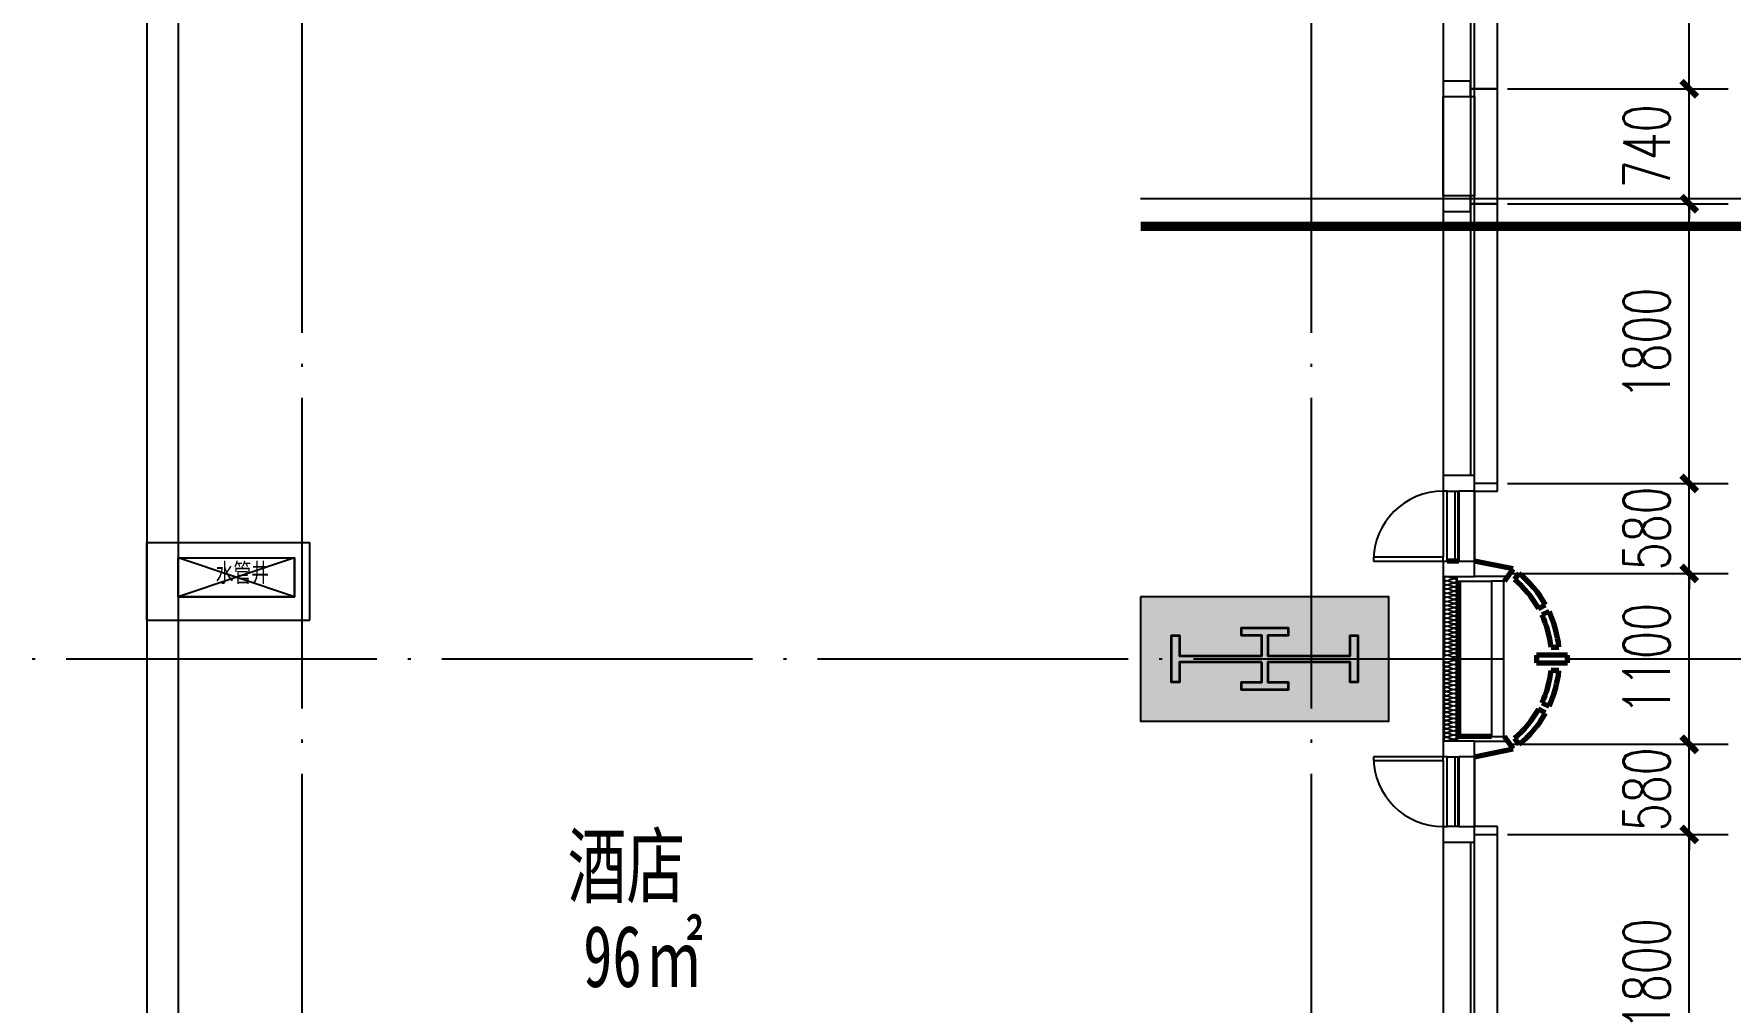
# Model space of a CAD drawing. Header units: millimetres. Extents: x 11476074 to 24729458, y -1239991 to 2813188.
# Drawn here: x 12596069 to 12606994, y 380104 to 386337 of the extents above; entities that cross this region are included whole.
import ezdxf

# ---------------------------------------------------------------- set-up
doc = ezdxf.new("R2010")
doc.units = ezdxf.units.MM
doc.header["$LTSCALE"] = 1000
doc.linetypes.add('DOTE', pattern=[2.42, 2, -0.2, 0.02, -0.2])
for name, color, linetype in [('A-ANNO-DIMS', 3, 'Continuous'), ('A-ANNO-IDEN', 3, 'Continuous'), ('A-ANNO-TEXT', 7, 'Continuous'), ('A-AXIS', 18, 'DOTE'), ('A-DETL-0001', 1, 'Continuous'), ('A-GLAZ', 4, 'Continuous'), ('A-WALL', 5, 'Continuous'), ('CURTWALL', 4, 'Continuous'), ('G-RCZ-CONLine', 5, 'Continuous'), ('GZDI-J建筑-楼板开洞', 251, 'Continuous'), ('GZDI1228', 20, 'Continuous'), ('PUB_HATCH', 8, 'Continuous'), ('排水沟', 133, 'Continuous')]:
    doc.layers.add(name, color=color, linetype=linetype)
for name, color, linetype, lineweight in [('A-GENM', 2, 'Continuous', 70), ('A-GENM-PROJ', 2, 'Continuous', 25), ('A-GLAZ-PROJ', 2, 'Continuous', 25), ('钢柱', 51, 'Continuous', 35)]:
    doc.layers.add(name, color=color, linetype=linetype, lineweight=lineweight)
doc.styles.add('_TCH_DIM_T3', font='SIMPLEX', dxfattribs={"width": 0.705882, "bigfont": 'GBCBIG'})
doc.styles.add('CCD_DIM', font='ARCHS.SHX', dxfattribs={"width": 0.7})
doc.styles.add('TITXV', font='', dxfattribs={"width": 0.7})
doc.styles.get('TITXV').set_extended_font_data('SimSun')
doc.dimstyles.new('_TCH_ARCH&&100', dxfattribs={"dimtxt": 297.5, "dimasz": 100, "dimexe": 250, "dimexo": 300, "dimgap": 126.25, "dimtad": 1, "dimdec": 0, "dimzin": 0, "dimdsep": 46, "dimtxsty": '_TCH_DIM_T3', "dimblk": 'ARCHTICK', "dimcen": 0.09, "dimclrt": 7, "dimazin": 2, "dimtfac": 1, "dimtdec": 0, "dimtix": 1, "dimtmove": 2, "dimatfit": 3, "dimfxl": 0, "dimtolj": 1, "dimtzin": 0, "dimarcsym": 0})

# ---------------------------------------------------------------- blocks, each defined once
blk = doc.blocks.new('_ArchTick')
at = {"color": 0, "linetype": 'ByBlock', "const_width": 0.4}
blk.add_lwpolyline([(-0.5, -0.5), (0.5, 0.5)], dxfattribs=at)
blk = doc.blocks.new('*D5838')
at = {"layer": 'A-ANNO-DIMS', "color": 0, "lineweight": -2, "transparency": 16777216}
for p, q in [((12605840, 683589), (12607261, 683589)), ((12607011, 681789), (12607011, 683589)), ((12605840, 681789), (12607261, 681789))]:
    blk.add_line(p, q, dxfattribs=at)
at = {"layer": 'Defpoints', "color": 0, "transparency": 16777216}
for p in [(12605540, 683589), (12607011, 683589), (12605540, 681789)]:
    blk.add_point(p, dxfattribs=at)
at = {"layer": 'A-ANNO-DIMS', "color": 0, "lineweight": -2, "transparency": 16777216, "xscale": 100, "yscale": 100, "zscale": 100}
for p, rotation in [((12607011, 683589), 90), ((12607011, 681789), 270)]:
    blk.add_blockref('_ArchTick', p, dxfattribs=dict(at, rotation=rotation))
at = {"layer": 'A-ANNO-DIMS', "color": 7, "transparency": 16777216, "insert": (12606736, 682689), "char_height": 297.5, "attachment_point": 5, "rotation": 90, "style": '_TCH_DIM_T3'}
blk.add_mtext('\\A1;1800', dxfattribs=at)
blk = doc.blocks.new('*D5839')
at = {"layer": 'A-ANNO-DIMS', "color": 0, "lineweight": -2, "transparency": 16777216}
for p, q in [((12607011, 684169), (12607011, 684269)), ((12605840, 684169), (12607261, 684169)), ((12607011, 683589), (12607011, 684169)), ((12605840, 683589), (12607261, 683589)), ((12607011, 683589), (12607011, 683489))]:
    blk.add_line(p, q, dxfattribs=at)
at = {"layer": 'Defpoints', "color": 0, "transparency": 16777216}
for p in [(12605540, 684169), (12607011, 684169), (12605540, 683589)]:
    blk.add_point(p, dxfattribs=at)
at = {"layer": 'A-ANNO-DIMS', "color": 0, "lineweight": -2, "transparency": 16777216, "xscale": 100, "yscale": 100, "zscale": 100}
for p, rotation in [((12607011, 684169), 270), ((12607011, 683589), 90)]:
    blk.add_blockref('_ArchTick', p, dxfattribs=dict(at, rotation=rotation))
at = {"layer": 'A-ANNO-DIMS', "color": 7, "transparency": 16777216, "insert": (12606736, 683879), "char_height": 297.5, "attachment_point": 5, "rotation": 90, "style": '_TCH_DIM_T3'}
blk.add_mtext('\\A1;580', dxfattribs=at)
blk = doc.blocks.new('*D5840')
at = {"layer": 'A-ANNO-DIMS', "color": 0, "lineweight": -2, "transparency": 16777216}
for p, q in [((12605840, 685269), (12607261, 685269)), ((12607011, 684169), (12607011, 685269)), ((12605840, 684169), (12607261, 684169))]:
    blk.add_line(p, q, dxfattribs=at)
at = {"layer": 'Defpoints', "color": 0, "transparency": 16777216}
for p in [(12605540, 685269), (12607011, 685269), (12605540, 684169)]:
    blk.add_point(p, dxfattribs=at)
at = {"layer": 'A-ANNO-DIMS', "color": 0, "lineweight": -2, "transparency": 16777216, "xscale": 100, "yscale": 100, "zscale": 100}
for p, rotation in [((12607011, 685269), 90), ((12607011, 684169), 270)]:
    blk.add_blockref('_ArchTick', p, dxfattribs=dict(at, rotation=rotation))
at = {"layer": 'A-ANNO-DIMS', "color": 7, "transparency": 16777216, "insert": (12606736, 684719), "char_height": 297.5, "attachment_point": 5, "rotation": 90, "style": '_TCH_DIM_T3'}
blk.add_mtext('\\A1;1100', dxfattribs=at)
blk = doc.blocks.new('*D5841')
at = {"layer": 'A-ANNO-DIMS', "color": 0, "lineweight": -2, "transparency": 16777216}
for p, q in [((12607011, 685849), (12607011, 685949)), ((12605840, 685849), (12607261, 685849)), ((12607011, 685269), (12607011, 685849)), ((12605840, 685269), (12607261, 685269)), ((12607011, 685269), (12607011, 685169))]:
    blk.add_line(p, q, dxfattribs=at)
at = {"layer": 'Defpoints', "color": 0, "transparency": 16777216}
for p in [(12605540, 685849), (12607011, 685849), (12605540, 685269)]:
    blk.add_point(p, dxfattribs=at)
at = {"layer": 'A-ANNO-DIMS', "color": 0, "lineweight": -2, "transparency": 16777216, "xscale": 100, "yscale": 100, "zscale": 100}
for p, rotation in [((12607011, 685849), 270), ((12607011, 685269), 90)]:
    blk.add_blockref('_ArchTick', p, dxfattribs=dict(at, rotation=rotation))
at = {"layer": 'A-ANNO-DIMS', "color": 7, "transparency": 16777216, "insert": (12606736, 685559), "char_height": 297.5, "attachment_point": 5, "rotation": 90, "style": '_TCH_DIM_T3'}
blk.add_mtext('\\A1;580', dxfattribs=at)
blk = doc.blocks.new('*D5842')
at = {"layer": 'A-ANNO-DIMS', "color": 0, "lineweight": -2, "transparency": 16777216}
for p, q in [((12605840, 687649), (12607261, 687649)), ((12607011, 685849), (12607011, 687649)), ((12605840, 685849), (12607261, 685849))]:
    blk.add_line(p, q, dxfattribs=at)
at = {"layer": 'Defpoints', "color": 0, "transparency": 16777216}
for p in [(12605540, 687649), (12607011, 687649), (12605540, 685849)]:
    blk.add_point(p, dxfattribs=at)
at = {"layer": 'A-ANNO-DIMS', "color": 0, "lineweight": -2, "transparency": 16777216, "xscale": 100, "yscale": 100, "zscale": 100}
for p, rotation in [((12607011, 687649), 90), ((12607011, 685849), 270)]:
    blk.add_blockref('_ArchTick', p, dxfattribs=dict(at, rotation=rotation))
at = {"layer": 'A-ANNO-DIMS', "color": 7, "transparency": 16777216, "insert": (12606736, 686749), "char_height": 297.5, "attachment_point": 5, "rotation": 90, "style": '_TCH_DIM_T3'}
blk.add_mtext('\\A1;1800', dxfattribs=at)
blk = doc.blocks.new('*D5843')
at = {"layer": 'A-ANNO-DIMS', "color": 0, "lineweight": -2, "transparency": 16777216}
for p, q in [((12607011, 688389), (12607011, 688489)), ((12605840, 688389), (12607261, 688389)), ((12607011, 687649), (12607011, 688389)), ((12605840, 687649), (12607261, 687649)), ((12607011, 687649), (12607011, 687549))]:
    blk.add_line(p, q, dxfattribs=at)
at = {"layer": 'Defpoints', "color": 0, "transparency": 16777216}
for p in [(12605540, 688389), (12607011, 688389), (12605540, 687649)]:
    blk.add_point(p, dxfattribs=at)
at = {"layer": 'A-ANNO-DIMS', "color": 0, "lineweight": -2, "transparency": 16777216, "xscale": 100, "yscale": 100, "zscale": 100}
for p, rotation in [((12607011, 688389), 270), ((12607011, 687649), 90)]:
    blk.add_blockref('_ArchTick', p, dxfattribs=dict(at, rotation=rotation))
at = {"layer": 'A-ANNO-DIMS', "color": 7, "transparency": 16777216, "insert": (12606736, 688019), "char_height": 297.5, "attachment_point": 5, "rotation": 90, "style": '_TCH_DIM_T3'}
blk.add_mtext('\\A1;740', dxfattribs=at)
blk = doc.blocks.new('*D5844')
at = {"layer": 'A-ANNO-DIMS', "color": 0, "lineweight": -2, "transparency": 16777216}
for p, q in [((12605840, 690189), (12607261, 690189)), ((12607011, 688389), (12607011, 690189)), ((12605840, 688389), (12607261, 688389))]:
    blk.add_line(p, q, dxfattribs=at)
at = {"layer": 'Defpoints', "color": 0, "transparency": 16777216}
for p in [(12605540, 690189), (12607011, 690189), (12605540, 688389)]:
    blk.add_point(p, dxfattribs=at)
at = {"layer": 'A-ANNO-DIMS', "color": 0, "lineweight": -2, "transparency": 16777216, "xscale": 100, "yscale": 100, "zscale": 100}
for p, rotation in [((12607011, 690189), 90), ((12607011, 688389), 270)]:
    blk.add_blockref('_ArchTick', p, dxfattribs=dict(at, rotation=rotation))
at = {"layer": 'A-ANNO-DIMS', "color": 7, "transparency": 16777216, "insert": (12606736, 689289), "char_height": 297.5, "attachment_point": 5, "rotation": 90, "style": '_TCH_DIM_T3'}
blk.add_mtext('\\A1;1800', dxfattribs=at)
blk = doc.blocks.new('FO-Exterior Column FULL - FO-Exterior Column FULL-4205893-850_L52 HOTEL')
at = {"layer": 'A-GENM'}
for p, q in [((-500, 110), (-500, 100)), ((-500, -110), (-500, 110)), ((630, 100), (630, 175)), ((-630, 0), (-580, -249)), ((-500, 100), (500, 100)), ((580, -249), (630, 0)), ((-580, -249), (-502, -194)), ((502, -194), (580, -249)), ((-511, -258), (-550, -289)), ((550, -289), (511, -258)), ((-348, -458), (-324, -414)), ((-283, -436), (-304, -481)), ((25, -400), (-25, -400)), ((-25, -400), (-25, -600)), ((25, -600), (25, -400)), ((304, -481), (283, -436)), ((324, -414), (348, -458)), ((-75, -545), (-75, -495)), ((75, -495), (75, -545)), ((-25, -600), (25, -600))]:
    blk.add_line(p, q, dxfattribs=at)
for centre, radius, start, end in [((-505, -190), 5, 305.3214, 316.3661), ((-505, -190), 5, 349.0665, 0), ((0, 162), 711, 219.3894, 240.6554), ((0, 162), 661, 219.3893, 240.6554), ((0, 162), 661, 299.3446, 320.6107), ((0, 162), 711, 299.3446, 320.6106), ((0, 162), 661, 244.6842, 263.483), ((0, 162), 661, 276.517, 295.3158), ((0, 162), 711, 244.6842, 263.943), ((0, 162), 711, 276.057, 295.3158)]:
    blk.add_arc(centre, radius, start, end, dxfattribs=at)
blk = doc.blocks.new('FO-Vision _ Louver_updated - 150 Spacing -HOTEL 1000 SPAN-4956731-850_L52 HOTEL')
at = {"layer": 'A-GENM-PROJ'}
blk.add_line((1125, 0), (675, 0), dxfattribs=at)
at = {"layer": 'A-GLAZ'}
for p, q in [((1125, 125), (675, 125)), ((-1175, 25), (-1125, 25)), ((575, 25), (-1175, 25)), ((-1175, 25), (-1175, 0)), ((-1175, 0), (625, 0)), ((625, 0), (625, -150)), ((675, 105), (1125, 105)), ((675, -150), (675, 0)), ((625, -150), (675, -150))]:
    blk.add_line(p, q, dxfattribs=at)
at = {"layer": 'A-GLAZ-PROJ'}
for p, q in [((575, 200), (-1125, 200)), ((-1175, -150), (-1175, 0)), ((-1175, -150), (625, -150))]:
    blk.add_line(p, q, dxfattribs=at)
blk = doc.blocks.new('FO-Vision _ Louver_updated - 150 Spacing -HOTEL 1000 SPAN-4956676-850_L52 HOTEL')
at = {"layer": 'A-GENM-PROJ'}
blk.add_line((675, 0), (1125, 0), dxfattribs=at)
at = {"layer": 'A-GLAZ'}
for p, q in [((675, 150), (625, 150)), ((625, 150), (625, 0)), ((675, 0), (675, 150)), ((625, 0), (-1175, 0)), ((-1175, 0), (-1175, -25)), ((-1125, -25), (-1175, -25)), ((-1175, -25), (575, -25)), ((1125, -105), (675, -105)), ((675, -125), (1125, -125))]:
    blk.add_line(p, q, dxfattribs=at)
at = {"layer": 'A-GLAZ-PROJ'}
for p, q in [((-1175, 0), (-1175, 150)), ((625, 150), (-1175, 150)), ((-1125, -200), (575, -200))]:
    blk.add_line(p, q, dxfattribs=at)
blk = doc.blocks.new('FO-Vision Panels - 1000 spandrel-4496464-850_L52 HOTEL')
at = {"layer": 'A-GLAZ'}
for p, q in [((-370, 25), (-320, 25)), ((370, 25), (-370, 25)), ((-370, 25), (-370, 0)), ((-370, 0), (370, 0)), ((320, 25), (370, 25)), ((370, 0), (370, 25))]:
    blk.add_line(p, q, dxfattribs=at)
at = {"layer": 'A-GLAZ-PROJ'}
for p, q in [((320, 200), (-320, 200)), ((-370, -150), (-370, 0)), ((370, 0), (370, -150)), ((-370, -150), (370, -150))]:
    blk.add_line(p, q, dxfattribs=at)
blk = doc.blocks.new('GP_POLY FOSHAN_SHELL_rvt-2-200_L05-13_ 16-25')
at = {"layer": 'A-DETL-0001'}
for p, q in [((-14675, 39420), (-14850, 39420)), ((-14850, 39420), (-14850, 39320)), ((-14675, 39320), (-14675, 39420)), ((-14850, 39320), (-14675, 39320)), ((-14675, 38680), (-14850, 38680)), ((-14850, 38680), (-14850, 38580)), ((-14675, 38580), (-14675, 38680)), ((-14850, 38580), (-14675, 38580)), ((-14650, 36880), (-14850, 36880)), ((-14850, 36880), (-14850, 36780)), ((-14650, 36780), (-14650, 36880)), ((-14825, 36780), (-14850, 36780)), ((-14850, 36780), (-14850, 36355)), ((-14825, 36330), (-14825, 36780)), ((-14825, 36780), (-14750, 36780)), ((-14750, 36780), (-14750, 36330)), ((-14650, 36780), (-14750, 36780)), ((-14650, 36330), (-14650, 36780)), ((-14850, 36355), (-15300, 36355)), ((-15300, 36355), (-15300, 36330)), ((-15300, 36330), (-14850, 36330)), ((-14850, 36330), (-14850, 36355)), ((-14850, 36330), (-14825, 36330)), ((-14850, 36330), (-14850, 36230)), ((-14750, 36330), (-14825, 36330)), ((-14750, 36330), (-14825, 36330)), ((-14750, 36330), (-14650, 36330)), ((-14750, 36330), (-14650, 36330)), ((-14650, 36230), (-14650, 36330)), ((-14850, 36230), (-14850, 35700)), ((-14850, 36230), (-14650, 36230)), ((-14760, 35700), (-14760, 36230)), ((-14760, 36200), (-14540, 36200)), ((-14437, 36230), (-14650, 36230)), ((-14460, 36200), (-14540, 36200)), ((-14540, 36200), (-14540, 35700)), ((-14460, 36200), (-14458, 36200)), ((-14460, 35700), (-14460, 36200)), ((-14458, 36200), (-14437, 36230)), ((-14850, 35700), (-14850, 35170)), ((-14760, 35170), (-14760, 35700)), ((-14540, 35700), (-14540, 35200)), ((-14460, 35200), (-14460, 35700)), ((-14540, 35200), (-14760, 35200)), ((-14540, 35200), (-14460, 35200)), ((-14458, 35200), (-14460, 35200)), ((-14437, 35170), (-14458, 35200)), ((-15300, 35070), (-15300, 35045)), ((-14850, 35070), (-15300, 35070)), ((-14650, 35170), (-14850, 35170)), ((-14850, 35170), (-14850, 35070)), ((-14825, 35070), (-14850, 35070)), ((-14850, 35045), (-14850, 35070)), ((-14825, 35070), (-14750, 35070)), ((-14825, 34620), (-14825, 35070)), ((-14650, 35070), (-14750, 35070)), ((-14750, 35070), (-14750, 34620)), ((-14650, 35170), (-14437, 35170)), ((-14650, 35070), (-14650, 35170)), ((-14650, 34620), (-14650, 35070)), ((-15300, 35045), (-14850, 35045)), ((-14850, 35045), (-14850, 34620)), ((-14850, 34620), (-14850, 34520)), ((-14850, 34620), (-14825, 34620)), ((-14750, 34620), (-14825, 34620)), ((-14750, 34620), (-14650, 34620)), ((-14650, 34520), (-14650, 34620)), ((-14850, 34520), (-14650, 34520))]:
    blk.add_line(p, q, dxfattribs=at)
for centre, start, end in [((-14850, 36330), 90, 179.9851), ((-14850, 35070), 180.0149, 270)]:
    blk.add_arc(centre, 450, start, end, dxfattribs=at)
for points in [[(-14832, 36230), (-14838, 36230), (-14852, 36217), (-14838, 36203), (-14832, 36203)], [(-14832, 36203), (-14838, 36203), (-14852, 36190), (-14838, 36177), (-14832, 36177)], [(-14832, 36177), (-14838, 36177), (-14852, 36163), (-14838, 36150), (-14832, 36150)], [(-14778, 36217), (-14797, 36217), (-14813, 36230), (-14832, 36230)], [(-14832, 36203), (-14813, 36203), (-14797, 36217), (-14778, 36217)], [(-14778, 36190), (-14797, 36190), (-14813, 36203), (-14832, 36203)], [(-14832, 36177), (-14813, 36177), (-14797, 36190), (-14778, 36190)], [(-14778, 36163), (-14797, 36163), (-14813, 36177), (-14832, 36177)], [(-14832, 36150), (-14813, 36150), (-14797, 36163), (-14778, 36163)], [(-14765, 36230), (-14765, 36224), (-14772, 36217), (-14778, 36217)], [(-14778, 36217), (-14772, 36217), (-14758, 36203), (-14772, 36190), (-14778, 36190)], [(-14778, 36190), (-14772, 36190), (-14758, 36177), (-14772, 36163), (-14778, 36163)], [(-14778, 36163), (-14772, 36163), (-14758, 36150), (-14772, 36137), (-14778, 36137)], [(-14832, 36150), (-14838, 36150), (-14852, 36137), (-14838, 36123), (-14832, 36123)], [(-14832, 36123), (-14838, 36123), (-14852, 36110), (-14838, 36097), (-14832, 36097)], [(-14832, 36097), (-14838, 36097), (-14852, 36083), (-14838, 36070), (-14832, 36070)], [(-14832, 36070), (-14838, 36070), (-14852, 36057), (-14838, 36043), (-14832, 36043)], [(-14778, 36137), (-14797, 36137), (-14813, 36150), (-14832, 36150)], [(-14832, 36123), (-14813, 36123), (-14797, 36137), (-14778, 36137)], [(-14778, 36110), (-14797, 36110), (-14813, 36123), (-14832, 36123)], [(-14832, 36097), (-14813, 36097), (-14797, 36110), (-14778, 36110)], [(-14778, 36083), (-14797, 36083), (-14813, 36097), (-14832, 36097)], [(-14832, 36070), (-14813, 36070), (-14797, 36083), (-14778, 36083)], [(-14778, 36057), (-14797, 36057), (-14813, 36070), (-14832, 36070)], [(-14832, 36043), (-14813, 36043), (-14797, 36057), (-14778, 36057)], [(-14778, 36137), (-14772, 36137), (-14758, 36123), (-14772, 36110), (-14778, 36110)], [(-14778, 36110), (-14772, 36110), (-14758, 36097), (-14772, 36083), (-14778, 36083)], [(-14778, 36083), (-14772, 36083), (-14758, 36070), (-14772, 36057), (-14778, 36057)], [(-14778, 36057), (-14772, 36057), (-14758, 36043), (-14772, 36030), (-14778, 36030)], [(-14832, 36043), (-14838, 36043), (-14852, 36030), (-14838, 36017), (-14832, 36017)], [(-14832, 36017), (-14838, 36017), (-14852, 36003), (-14838, 35990), (-14832, 35990)], [(-14832, 35990), (-14838, 35990), (-14852, 35977), (-14838, 35963), (-14832, 35963)], [(-14832, 35963), (-14838, 35963), (-14852, 35950), (-14838, 35937), (-14832, 35937)], [(-14778, 36030), (-14797, 36030), (-14813, 36043), (-14832, 36043)], [(-14832, 36017), (-14813, 36017), (-14797, 36030), (-14778, 36030)], [(-14778, 36003), (-14797, 36003), (-14813, 36017), (-14832, 36017)], [(-14832, 35990), (-14813, 35990), (-14797, 36003), (-14778, 36003)], [(-14778, 35977), (-14797, 35977), (-14813, 35990), (-14832, 35990)], [(-14832, 35963), (-14813, 35963), (-14797, 35977), (-14778, 35977)], [(-14778, 35950), (-14797, 35950), (-14813, 35963), (-14832, 35963)], [(-14832, 35937), (-14813, 35937), (-14797, 35950), (-14778, 35950)], [(-14778, 36030), (-14772, 36030), (-14758, 36017), (-14772, 36003), (-14778, 36003)], [(-14778, 36003), (-14772, 36003), (-14758, 35990), (-14772, 35977), (-14778, 35977)], [(-14778, 35977), (-14772, 35977), (-14758, 35963), (-14772, 35950), (-14778, 35950)], [(-14778, 35950), (-14772, 35950), (-14758, 35937), (-14772, 35923), (-14778, 35923)], [(-14832, 35937), (-14838, 35937), (-14852, 35923), (-14838, 35910), (-14832, 35910)], [(-14832, 35910), (-14838, 35910), (-14852, 35897), (-14838, 35883), (-14832, 35883)], [(-14832, 35883), (-14838, 35883), (-14852, 35870), (-14838, 35857), (-14832, 35857)], [(-14832, 35857), (-14838, 35857), (-14852, 35843), (-14838, 35830), (-14832, 35830)], [(-14778, 35923), (-14797, 35923), (-14813, 35937), (-14832, 35937)], [(-14832, 35910), (-14813, 35910), (-14797, 35923), (-14778, 35923)], [(-14778, 35897), (-14797, 35897), (-14813, 35910), (-14832, 35910)], [(-14832, 35883), (-14813, 35883), (-14797, 35897), (-14778, 35897)], [(-14778, 35870), (-14797, 35870), (-14813, 35883), (-14832, 35883)], [(-14832, 35857), (-14813, 35857), (-14797, 35870), (-14778, 35870)], [(-14778, 35843), (-14797, 35843), (-14813, 35857), (-14832, 35857)], [(-14832, 35830), (-14813, 35830), (-14797, 35843), (-14778, 35843)], [(-14778, 35923), (-14772, 35923), (-14758, 35910), (-14772, 35897), (-14778, 35897)], [(-14778, 35897), (-14772, 35897), (-14758, 35883), (-14772, 35870), (-14778, 35870)], [(-14778, 35870), (-14772, 35870), (-14758, 35857), (-14772, 35843), (-14778, 35843)], [(-14778, 35843), (-14772, 35843), (-14758, 35830), (-14772, 35817), (-14778, 35817)], [(-14832, 35830), (-14838, 35830), (-14852, 35817), (-14838, 35803), (-14832, 35803)], [(-14832, 35803), (-14838, 35803), (-14852, 35790), (-14838, 35777), (-14832, 35777)], [(-14832, 35777), (-14838, 35777), (-14852, 35763), (-14838, 35750), (-14832, 35750)], [(-14832, 35750), (-14838, 35750), (-14852, 35737), (-14838, 35723), (-14832, 35723)], [(-14778, 35817), (-14797, 35817), (-14813, 35830), (-14832, 35830)], [(-14832, 35803), (-14813, 35803), (-14797, 35817), (-14778, 35817)], [(-14778, 35790), (-14797, 35790), (-14813, 35803), (-14832, 35803)], [(-14832, 35777), (-14813, 35777), (-14797, 35790), (-14778, 35790)], [(-14778, 35763), (-14797, 35763), (-14813, 35777), (-14832, 35777)], [(-14832, 35750), (-14813, 35750), (-14797, 35763), (-14778, 35763)], [(-14778, 35737), (-14797, 35737), (-14813, 35750), (-14832, 35750)], [(-14832, 35723), (-14813, 35723), (-14797, 35737), (-14778, 35737)], [(-14778, 35817), (-14772, 35817), (-14758, 35803), (-14772, 35790), (-14778, 35790)], [(-14778, 35790), (-14772, 35790), (-14758, 35777), (-14772, 35763), (-14778, 35763)], [(-14778, 35763), (-14772, 35763), (-14758, 35750), (-14772, 35737), (-14778, 35737)], [(-14778, 35737), (-14772, 35737), (-14758, 35723), (-14772, 35710), (-14778, 35710)], [(-14832, 35723), (-14838, 35723), (-14845, 35716), (-14845, 35710)], [(-14832, 35677), (-14838, 35677), (-14845, 35684), (-14845, 35690)], [(-14832, 35650), (-14838, 35650), (-14852, 35663), (-14838, 35677), (-14832, 35677)], [(-14832, 35623), (-14838, 35623), (-14852, 35637), (-14838, 35650), (-14832, 35650)], [(-14832, 35597), (-14838, 35597), (-14852, 35610), (-14838, 35623), (-14832, 35623)], [(-14778, 35710), (-14797, 35710), (-14813, 35723), (-14832, 35723)], [(-14778, 35690), (-14797, 35690), (-14813, 35677), (-14832, 35677)], [(-14832, 35677), (-14813, 35677), (-14797, 35663), (-14778, 35663)], [(-14778, 35663), (-14797, 35663), (-14813, 35650), (-14832, 35650)], [(-14832, 35650), (-14813, 35650), (-14797, 35637), (-14778, 35637)], [(-14778, 35637), (-14797, 35637), (-14813, 35623), (-14832, 35623)], [(-14832, 35623), (-14813, 35623), (-14797, 35610), (-14778, 35610)], [(-14778, 35663), (-14772, 35663), (-14758, 35677), (-14772, 35690), (-14778, 35690)], [(-14778, 35637), (-14772, 35637), (-14758, 35650), (-14772, 35663), (-14778, 35663)], [(-14778, 35610), (-14772, 35610), (-14758, 35623), (-14772, 35637), (-14778, 35637)], [(-14832, 35570), (-14838, 35570), (-14852, 35583), (-14838, 35597), (-14832, 35597)], [(-14832, 35543), (-14838, 35543), (-14852, 35557), (-14838, 35570), (-14832, 35570)], [(-14832, 35517), (-14838, 35517), (-14852, 35530), (-14838, 35543), (-14832, 35543)], [(-14832, 35490), (-14838, 35490), (-14852, 35503), (-14838, 35517), (-14832, 35517)], [(-14778, 35610), (-14797, 35610), (-14813, 35597), (-14832, 35597)], [(-14832, 35597), (-14813, 35597), (-14797, 35583), (-14778, 35583)], [(-14778, 35583), (-14797, 35583), (-14813, 35570), (-14832, 35570)], [(-14832, 35570), (-14813, 35570), (-14797, 35557), (-14778, 35557)], [(-14778, 35557), (-14797, 35557), (-14813, 35543), (-14832, 35543)], [(-14832, 35543), (-14813, 35543), (-14797, 35530), (-14778, 35530)], [(-14778, 35530), (-14797, 35530), (-14813, 35517), (-14832, 35517)], [(-14832, 35517), (-14813, 35517), (-14797, 35503), (-14778, 35503)], [(-14778, 35583), (-14772, 35583), (-14758, 35597), (-14772, 35610), (-14778, 35610)], [(-14778, 35557), (-14772, 35557), (-14758, 35570), (-14772, 35583), (-14778, 35583)], [(-14778, 35530), (-14772, 35530), (-14758, 35543), (-14772, 35557), (-14778, 35557)], [(-14778, 35503), (-14772, 35503), (-14758, 35517), (-14772, 35530), (-14778, 35530)], [(-14832, 35463), (-14838, 35463), (-14852, 35477), (-14838, 35490), (-14832, 35490)], [(-14832, 35437), (-14838, 35437), (-14852, 35450), (-14838, 35463), (-14832, 35463)], [(-14832, 35410), (-14838, 35410), (-14852, 35423), (-14838, 35437), (-14832, 35437)], [(-14832, 35383), (-14838, 35383), (-14852, 35397), (-14838, 35410), (-14832, 35410)], [(-14778, 35503), (-14797, 35503), (-14813, 35490), (-14832, 35490)], [(-14832, 35490), (-14813, 35490), (-14797, 35477), (-14778, 35477)], [(-14778, 35477), (-14797, 35477), (-14813, 35463), (-14832, 35463)], [(-14832, 35463), (-14813, 35463), (-14797, 35450), (-14778, 35450)], [(-14778, 35450), (-14797, 35450), (-14813, 35437), (-14832, 35437)], [(-14832, 35437), (-14813, 35437), (-14797, 35423), (-14778, 35423)], [(-14778, 35423), (-14797, 35423), (-14813, 35410), (-14832, 35410)], [(-14832, 35410), (-14813, 35410), (-14797, 35397), (-14778, 35397)], [(-14778, 35477), (-14772, 35477), (-14758, 35490), (-14772, 35503), (-14778, 35503)], [(-14778, 35450), (-14772, 35450), (-14758, 35463), (-14772, 35477), (-14778, 35477)], [(-14778, 35423), (-14772, 35423), (-14758, 35437), (-14772, 35450), (-14778, 35450)], [(-14778, 35397), (-14772, 35397), (-14758, 35410), (-14772, 35423), (-14778, 35423)], [(-14832, 35357), (-14838, 35357), (-14852, 35370), (-14838, 35383), (-14832, 35383)], [(-14832, 35330), (-14838, 35330), (-14852, 35343), (-14838, 35357), (-14832, 35357)], [(-14832, 35303), (-14838, 35303), (-14852, 35317), (-14838, 35330), (-14832, 35330)], [(-14832, 35277), (-14838, 35277), (-14852, 35290), (-14838, 35303), (-14832, 35303)], [(-14778, 35397), (-14797, 35397), (-14813, 35383), (-14832, 35383)], [(-14832, 35383), (-14813, 35383), (-14797, 35370), (-14778, 35370)], [(-14778, 35370), (-14797, 35370), (-14813, 35357), (-14832, 35357)], [(-14832, 35357), (-14813, 35357), (-14797, 35343), (-14778, 35343)], [(-14778, 35343), (-14797, 35343), (-14813, 35330), (-14832, 35330)], [(-14832, 35330), (-14813, 35330), (-14797, 35317), (-14778, 35317)], [(-14778, 35317), (-14797, 35317), (-14813, 35303), (-14832, 35303)], [(-14832, 35303), (-14813, 35303), (-14797, 35290), (-14778, 35290)], [(-14778, 35290), (-14797, 35290), (-14813, 35277), (-14832, 35277)], [(-14778, 35370), (-14772, 35370), (-14758, 35383), (-14772, 35397), (-14778, 35397)], [(-14778, 35343), (-14772, 35343), (-14758, 35357), (-14772, 35370), (-14778, 35370)], [(-14778, 35317), (-14772, 35317), (-14758, 35330), (-14772, 35343), (-14778, 35343)], [(-14778, 35290), (-14772, 35290), (-14758, 35303), (-14772, 35317), (-14778, 35317)], [(-14778, 35263), (-14772, 35263), (-14758, 35277), (-14772, 35290), (-14778, 35290)], [(-14832, 35250), (-14838, 35250), (-14852, 35263), (-14838, 35277), (-14832, 35277)], [(-14832, 35223), (-14838, 35223), (-14852, 35237), (-14838, 35250), (-14832, 35250)], [(-14832, 35197), (-14838, 35197), (-14852, 35210), (-14838, 35223), (-14832, 35223)], [(-14832, 35170), (-14838, 35170), (-14852, 35183), (-14838, 35197), (-14832, 35197)], [(-14832, 35277), (-14813, 35277), (-14797, 35263), (-14778, 35263)], [(-14778, 35263), (-14797, 35263), (-14813, 35250), (-14832, 35250)], [(-14832, 35250), (-14813, 35250), (-14797, 35237), (-14778, 35237)], [(-14778, 35237), (-14797, 35237), (-14813, 35223), (-14832, 35223)], [(-14832, 35223), (-14813, 35223), (-14797, 35210), (-14778, 35210)], [(-14778, 35210), (-14797, 35210), (-14813, 35197), (-14832, 35197)], [(-14832, 35197), (-14813, 35197), (-14797, 35183), (-14778, 35183)], [(-14778, 35183), (-14797, 35183), (-14813, 35170), (-14832, 35170)], [(-14778, 35237), (-14772, 35237), (-14758, 35250), (-14772, 35263), (-14778, 35263)], [(-14778, 35210), (-14772, 35210), (-14758, 35223), (-14772, 35237), (-14778, 35237)], [(-14778, 35183), (-14772, 35183), (-14758, 35197), (-14772, 35210), (-14778, 35210)], [(-14765, 35170), (-14765, 35176), (-14772, 35183), (-14778, 35183)]]:
    blk.add_open_spline(points, degree=3, dxfattribs=at)
at = {"layer": 'A-GENM-PROJ', "rotation": 90}
blk.add_blockref('FO-Exterior Column FULL - FO-Exterior Column FULL-4205893-850_L52 HOTEL', (-14650, 35700), dxfattribs=at)
at = {"layer": 'A-GLAZ-PROJ'}
for name, p, rotation in [('FO-Vision _ Louver_updated - 150 Spacing -HOTEL 1000 SPAN-4956731-850_L52 HOTEL', (-14650, 40545), 90), ('FO-Vision Panels - 1000 spandrel-4496464-850_L52 HOTEL', (-14650, 39000), 90), ('FO-Vision _ Louver_updated - 150 Spacing -HOTEL 1000 SPAN-4956676-850_L52 HOTEL', (-14650, 37455), 270), ('FO-Vision _ Louver_updated - 150 Spacing -HOTEL 1000 SPAN-4956731-850_L52 HOTEL', (-14650, 33945), 90)]:
    blk.add_blockref(name, p, dxfattribs=dict(at, rotation=rotation))
blk = doc.blocks.new('GP_POLY FOSHAN_SHELL_rvt-3-200_L06-13_16-26')
at = {"layer": 'CURTWALL'}
blk.add_lwpolyline([(-14850, 39320), (-14650, 39320), (-14650, 38680), (-14850, 38680)], close=True, dxfattribs=at)
blk.add_blockref('GP_POLY FOSHAN_SHELL_rvt-2-200_L05-13_ 16-25', (0, 0))
blk = doc.blocks.new('A$C74AF65BF')
at = {"layer": 'PUB_HATCH'}
h = blk.add_hatch(color=256, dxfattribs=at)
h.dxf.hatch_style = 1
h.paths.add_polyline_path([(-7000, -4600), (-7000, -5400), (-5400, -5400), (-5400, -4600)])
h.paths.add_polyline_path([(-7000, -11200), (-7000, -12000), (-5400, -12000), (-5400, -11200)])
h.paths.add_polyline_path([(-7000, -17800), (-7000, -18600), (-5400, -18600), (-5400, -17800)])
h.paths.add_polyline_path([(9400, -33850), (9400, -32050), (10550, -32050), (10550, -33850)])
h.paths.add_polyline_path([(9400, -10950), (9400, -9150), (10550, -9150), (10550, -10950)])
h.paths.add_polyline_path([(22350, -33850), (22350, -32050), (23600, -32050), (23600, -33850)])
h.paths.add_polyline_path([(22350, -10950), (22350, -9150), (23600, -9150), (23600, -10950)])
h.paths.add_polyline_path([(-7000, -24400), (-7000, -25200), (-5400, -25200), (-5400, -24400)])
h.paths.add_polyline_path([(-7000, -31000), (-7000, -31800), (-5400, -31800), (-5400, -31000)])
h.paths.add_polyline_path([(-7000, -37600), (-7000, -38400), (-5400, -38400), (-5400, -37600)])
h.paths.add_polyline_path([(38400, -4600), (38400, -5400), (40000, -5400), (40000, -4600)])
h.paths.add_polyline_path([(38400, -11200), (38400, -12000), (40000, -12000), (40000, -11200)])
h.paths.add_polyline_path([(38400, -17800), (38400, -18600), (40000, -18600), (40000, -17800)])
h.paths.add_polyline_path([(38400, -24400), (38400, -25200), (40000, -25200), (40000, -24400)])
h.paths.add_polyline_path([(38400, -31000), (38400, -31800), (40000, -31800), (40000, -31000)])
h.paths.add_polyline_path([(38400, -37600), (38400, -38400), (40000, -38400), (40000, -37600)])
h.paths.add_polyline_path([(33400, -41900), (32600, -41900), (32600, -43500), (33400, -43500)])
h.paths.add_polyline_path([(26800, -41900), (26000, -41900), (26000, -43500), (26800, -43500)])
h.paths.add_polyline_path([(20200, -41900), (19400, -41900), (19400, -43500), (20200, -43500)])
h.paths.add_polyline_path([(13600, -41900), (12800, -41900), (12800, -43500), (13600, -43500)])
h.paths.add_polyline_path([(7000, -41900), (6200, -41900), (6200, -43500), (7000, -43500)])
h.paths.add_polyline_path([(400, -41900), (-400, -41900), (-400, -43500), (400, -43500)])
h.paths.add_polyline_path([(33400, 500), (32600, 500), (32600, -1100), (33400, -1100)])
h.paths.add_polyline_path([(26800, 500), (26000, 500), (26000, -1100), (26800, -1100)])
h.paths.add_polyline_path([(20200, 500), (19400, 500), (19400, -1100), (20200, -1100)])
h.paths.add_polyline_path([(13600, 500), (12800, 500), (12800, -1100), (13600, -1100)])
h.paths.add_polyline_path([(7000, 500), (6200, 500), (6200, -1100), (7000, -1100)])
h.paths.add_polyline_path([(10550, -28150), (9400, -28150), (9400, -29750), (10550, -29750)])
h.paths.add_polyline_path([(400, 500), (-400, 500), (-400, -1100), (400, -1100)])
at = {"layer": 'G-RCZ-CONLine', "color": 3}
blk.add_lwpolyline([(38400, -24400), (38400, -25200), (40000, -25200), (40000, -24400)], close=True, dxfattribs=at)
at = {"layer": '钢柱', "color": 2}
blk.add_lwpolyline([(39180, -24820), (38650, -24820), (38650, -24950), (38600, -24950), (38600, -24650), (38650, -24650), (38650, -24780), (39180, -24780), (39180, -24650), (39050, -24650), (39050, -24600), (39350, -24600), (39350, -24650), (39220, -24650), (39220, -24780), (39750, -24780), (39750, -24650), (39800, -24650), (39800, -24950), (39750, -24950), (39750, -24820), (39220, -24820), (39220, -24950), (39350, -24950), (39350, -25000), (39050, -25000), (39050, -24950), (39180, -24950)], close=True, dxfattribs=at)
blk = doc.blocks.new('4fgjg')
at = {"layer": 'A-WALL'}
for p, q in [((37000, -19350), (38050, -19350)), ((37000, -19850), (37000, -19350)), ((38050, -19850), (38050, -19350)), ((37200, -19450), (37950, -19450)), ((37200, -19700), (37200, -19450)), ((37950, -19700), (37950, -19450)), ((37200, -19700), (37950, -19700)), ((37000, -19850), (38050, -19850))]:
    blk.add_line(p, q, dxfattribs=at)
at = {"layer": 'GZDI-J建筑-楼板开洞'}
for p, q in [((37950, -19450, 0), (37200, -19700, 0)), ((37950, -19700, 0), (37200, -19450, 0))]:
    blk.add_line(p, q, dxfattribs=at)
at = {"layer": 'GZDI-J建筑-楼板开洞', "elevation": 0}
blk.add_lwpolyline([(37200, -19700), (37200, -19450), (37950, -19450), (37950, -19700)], close=True, dxfattribs=at)
at = {"layer": 'GZDI1228', "insert": (37443, -19485, 0), "char_height": 120, "attachment_point": 1, "style": 'CCD_DIM'}
blk.add_mtext_dynamic_manual_height_columns('{\\fSimSun|b0|i0|c134|p2;水管井}', width=378.78, gutter_width=1500, heights=[0], dxfattribs=at)
blk = doc.blocks.new('asdfadsfasdfsd')
at = {"layer": 'A-ANNO-IDEN'}
blk.add_line((50412, 4738), (54835, 4738), dxfattribs=at)
at = {"layer": 'A-ANNO-IDEN', "const_width": 60}
blk.add_lwpolyline([(50412, 4558), (54689, 4558)], dxfattribs=at)
blk = doc.blocks.new('qlzw')
at = {"layer": 'A-AXIS'}
for p, q in [((12464366.8, 979989.8, 0), (12464366.8, 1082989.8)), ((12470866.8, 979989.8, 0), (12470866.8, 1082989.8)), ((12416866.8, 1014189.8), (12486866.8, 1014189.8))]:
    blk.add_line(p, q, dxfattribs=at)
blk = doc.blocks.new('幕墙尺寸')
at = {"layer": 'A-ANNO-DIMS', "color": 1}
for p1, p2, picture, middle in [((12605539.5, 688389), (12605539.5, 690188.9), '*D5844', (12606736, 689289)), ((12605539.5, 687649), (12605539.5, 688389), '*D5843', (12606736, 688019)), ((12605539.5, 685848.9), (12605539.5, 687649), '*D5842', (12606736, 686749)), ((12605539.5, 685268.9), (12605539.5, 685848.9), '*D5841', (12606736, 685558.9)), ((12605539.5, 684169.1), (12605539.5, 685268.9), '*D5840', (12606736, 684719)), ((12605539.5, 683588.9), (12605539.5, 684169.1), '*D5839', (12606736, 683879)), ((12605539.5, 681789), (12605539.5, 683588.9), '*D5838', (12606736, 682689))]:
    dim = blk.add_aligned_dim(p1=p1, p2=p2, distance=-1471.5, dimstyle='_TCH_ARCH&&100', dxfattribs=at)
    dim.commit()
    dim.dimension.update_dxf_attribs({"geometry": picture, "text_midpoint": middle})

msp = doc.modelspace()

# ---------------------------------------------------------------- linework, layer by layer
at = {"layer": 'A-WALL'}
for p, q in [((12596796.8, 390063.2), (12596796.8, 377963.2)), ((12596996.8, 389963.2), (12596996.8, 378163.2))]:
    msp.add_line(p, q, dxfattribs=at)

# ---------------------------------------------------------------- block references
for name, p in [('asdfadsfasdfsd', (12552784.8, 380539.6)), ('GP_POLY FOSHAN_SHELL_rvt-3-200_L06-13_16-26', (12619996.8, 346613.3)), ('4fgjg', (12559796.8, 402413.2))]:
    msp.add_blockref(name, p)
at = {"layer": 'A-ANNO-DIMS'}
msp.add_blockref('幕墙尺寸', (-280, -302405.8), dxfattribs=at)
at = {"layer": 'G-RCZ-CONLine', "ltscale": 10}
msp.add_blockref('A$C74AF65BF', (12564796.8, 407113.2), dxfattribs=at)
at = {"layer": '排水沟'}
msp.add_blockref('qlzw', (133430, -631876.5), dxfattribs=at)

# ---------------------------------------------------------------- texts
at = {"layer": 'A-ANNO-TEXT', "style": 'TITXV', "width": 0.7}
for s, height, p in [('酒店', 396.52, (12599506.2, 380782.2)), ('㎡', 396.5, (12600003.1, 380201.2)), ('96', 396.52, (12599606.1, 380201.2))]:
    msp.add_text(s, height=height, dxfattribs=at).set_placement(p)

doc.saveas('drawing.dxf')
